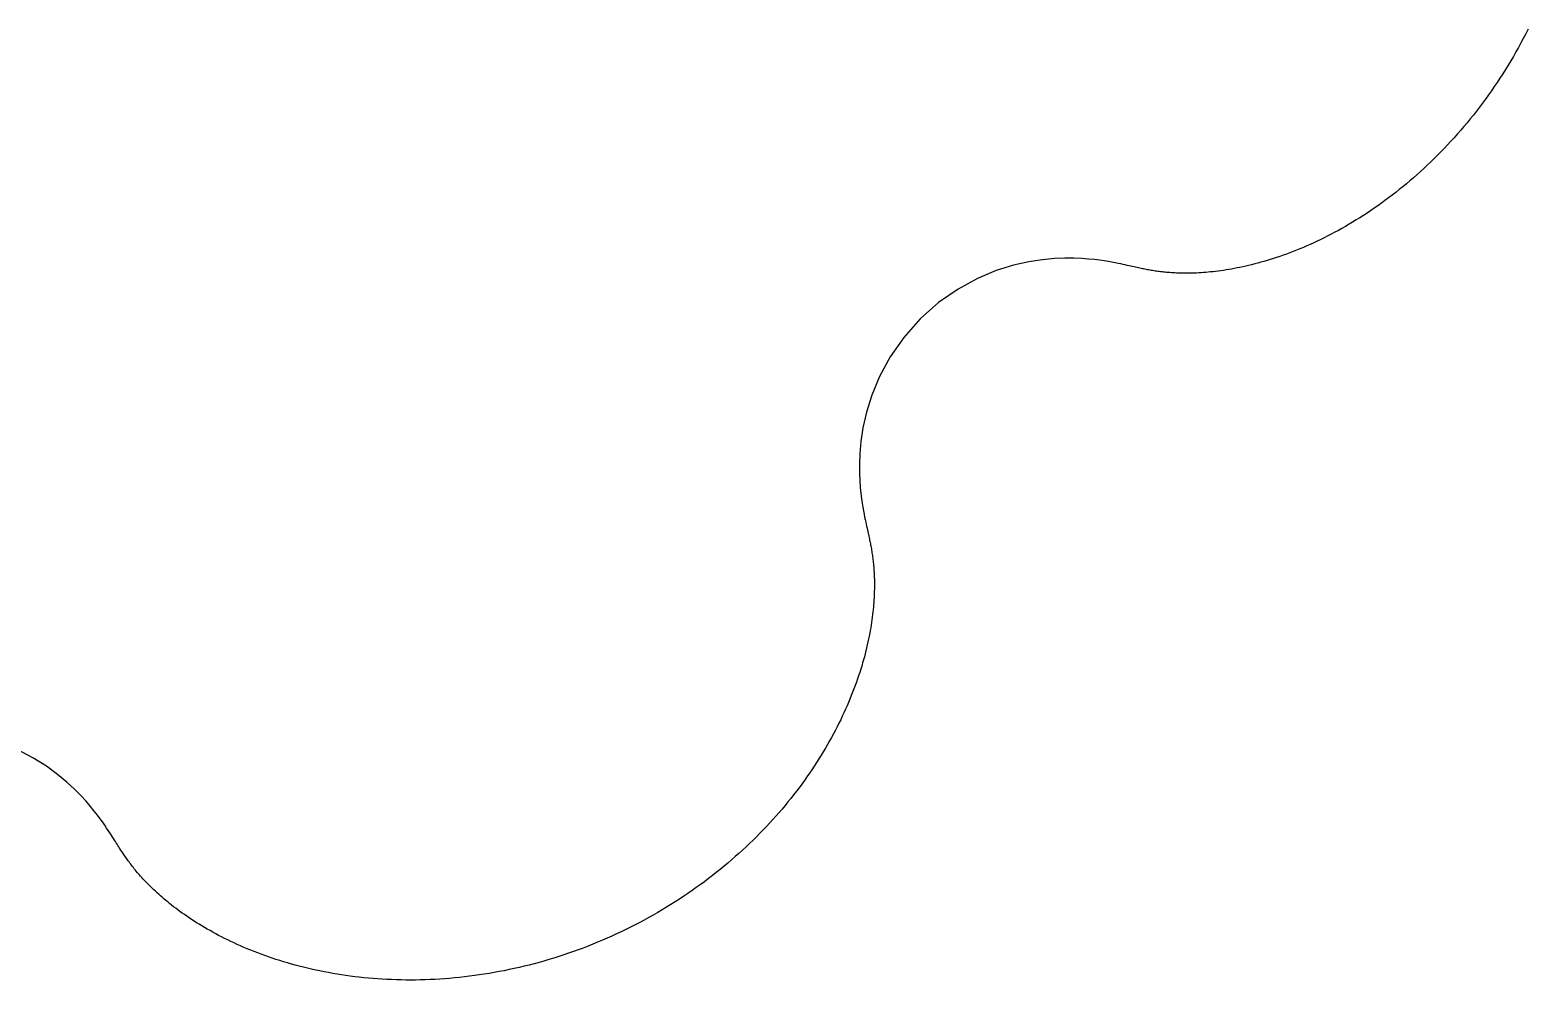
# Model space of a CAD drawing. Header units: millimetres. Extents: x -67 to 67, y -67 to 80.
# Drawn here: x 4.1 to 64.8, y -66.9 to -28.5 of the extents above; entities that cross this region are included whole.
import ezdxf

# ---------------------------------------------------------------- set-up
doc = ezdxf.new("R2010")
doc.units = ezdxf.units.MM
doc.layers.add('CUT', color=7, linetype='Continuous')

msp = doc.modelspace()

# ---------------------------------------------------------------- linework, layer by layer
at = {"layer": 'CUT'}
msp.add_lwpolyline([(64.801, -28.428), (64.706, -28.615), (64.609, -28.8), (64.511, -28.985), (64.41, -29.168), (64.308, -29.349), (64.205, -29.53), (64.099, -29.709), (63.992, -29.887), (63.883, -30.063), (63.773, -30.238), (63.661, -30.412), (63.547, -30.584), (63.432, -30.754), (63.315, -30.923), (63.197, -31.091), (63.078, -31.256), (62.957, -31.42), (62.834, -31.583), (62.711, -31.744), (62.586, -31.903), (62.459, -32.06), (62.332, -32.216), (62.203, -32.369), (62.073, -32.521), (61.942, -32.671), (61.81, -32.82), (61.677, -32.966), (61.543, -33.11), (61.408, -33.253), (61.272, -33.394), (61.135, -33.532), (60.997, -33.669), (60.859, -33.804), (60.719, -33.936), (60.579, -34.067), (60.439, -34.195), (60.297, -34.322), (60.155, -34.446), (60.013, -34.569), (59.87, -34.689), (59.726, -34.807), (59.582, -34.924), (59.438, -35.038), (59.293, -35.15), (59.149, -35.259), (59.003, -35.367), (58.858, -35.473), (58.712, -35.576), (58.567, -35.678), (58.421, -35.777), (58.275, -35.874), (58.129, -35.969), (57.984, -36.062), (57.838, -36.152), (57.693, -36.241), (57.547, -36.327), (57.402, -36.412), (57.258, -36.494), (57.113, -36.574), (56.969, -36.652), (56.825, -36.728), (56.682, -36.802), (56.539, -36.874), (56.397, -36.944), (56.255, -37.011), (56.114, -37.077), (55.974, -37.141), (55.834, -37.203), (55.695, -37.262), (55.557, -37.32), (55.419, -37.376), (55.282, -37.43), (55.147, -37.482), (55.012, -37.532), (54.878, -37.581), (54.745, -37.627), (54.613, -37.672), (54.482, -37.715), (54.353, -37.756), (54.224, -37.795), (54.097, -37.833), (53.971, -37.869), (53.846, -37.903), (53.722, -37.936), (53.6, -37.967), (53.478, -37.996), (53.359, -38.024), (53.24, -38.051), (53.123, -38.075), (53.008, -38.099), (52.894, -38.121), (52.781, -38.141), (52.67, -38.161), (52.56, -38.179), (52.452, -38.195), (52.346, -38.211), (52.241, -38.225), (52.137, -38.238), (52.035, -38.249), (51.935, -38.26), (51.837, -38.269), (51.74, -38.278), (51.645, -38.285), (51.551, -38.292), (51.459, -38.297), (51.369, -38.302), (51.281, -38.305), (51.194, -38.308), (51.109, -38.31), (51.025, -38.311), (50.944, -38.312), (50.863, -38.312), (50.785, -38.311), (50.708, -38.309), (50.633, -38.307), (50.56, -38.304), (50.488, -38.301), (50.417, -38.297), (50.348, -38.293), (50.281, -38.288), (50.215, -38.283), (50.151, -38.277), (50.088, -38.271), (50.027, -38.265), (49.967, -38.259), (49.908, -38.252), (49.85, -38.244), (49.794, -38.237), (49.738, -38.229), (49.684, -38.221), (49.63, -38.213), (49.578, -38.205), (49.526, -38.196), (49.474, -38.187), (49.423, -38.178), (49.373, -38.169), (49.322, -38.159), (49.272, -38.149), (49.221, -38.139), (49.17, -38.129), (49.118, -38.118), (49.065, -38.107), (49.011, -38.095), (48.955, -38.083), (48.897, -38.07), (48.837, -38.056), (48.774, -38.042), (48.707, -38.027), (48.636, -38.011), (48.56, -37.994), (48.478, -37.976), (48.389, -37.957), (48.292, -37.937), (48.186, -37.915), (48.068, -37.892), (47.937, -37.867), (47.791, -37.841), (47.627, -37.815), (47.441, -37.788), (47.23, -37.761), (46.989, -37.737), (46.713, -37.716), (46.396, -37.703), (46.031, -37.701), (45.61, -37.717), (45.125, -37.762), (44.571, -37.847), (43.944, -37.988), (43.246, -38.207), (42.49, -38.522), (41.699, -38.952), (40.909, -39.502), (40.164, -40.164), (39.502, -40.909), (38.952, -41.699), (38.522, -42.49), (38.207, -43.246), (37.988, -43.944), (37.847, -44.571), (37.762, -45.125), (37.717, -45.61), (37.701, -46.031), (37.703, -46.396), (37.716, -46.713), (37.737, -46.989), (37.761, -47.23), (37.788, -47.441), (37.815, -47.627), (37.841, -47.791), (37.867, -47.937), (37.892, -48.068), (37.915, -48.186), (37.937, -48.292), (37.957, -48.389), (37.976, -48.478), (37.994, -48.56), (38.011, -48.636), (38.027, -48.707), (38.042, -48.774), (38.056, -48.837), (38.07, -48.897), (38.083, -48.955), (38.095, -49.011), (38.107, -49.065), (38.118, -49.118), (38.129, -49.17), (38.139, -49.221), (38.149, -49.272), (38.159, -49.322), (38.169, -49.373), (38.178, -49.423), (38.187, -49.474), (38.196, -49.526), (38.205, -49.578), (38.213, -49.63), (38.221, -49.684), (38.229, -49.738), (38.237, -49.794), (38.244, -49.85), (38.252, -49.908), (38.259, -49.967), (38.265, -50.027), (38.271, -50.088), (38.277, -50.151), (38.283, -50.215), (38.288, -50.281), (38.293, -50.348), (38.297, -50.417), (38.301, -50.488), (38.304, -50.56), (38.307, -50.633), (38.309, -50.708), (38.311, -50.785), (38.312, -50.863), (38.312, -50.944), (38.311, -51.025), (38.31, -51.109), (38.308, -51.194), (38.305, -51.281), (38.302, -51.369), (38.297, -51.459), (38.292, -51.551), (38.285, -51.645), (38.278, -51.74), (38.269, -51.837), (38.26, -51.935), (38.249, -52.035), (38.238, -52.137), (38.225, -52.241), (38.211, -52.346), (38.195, -52.452), (38.179, -52.56), (38.161, -52.67), (38.141, -52.781), (38.121, -52.894), (38.099, -53.008), (38.075, -53.123), (38.051, -53.24), (38.024, -53.359), (37.996, -53.478), (37.967, -53.6), (37.936, -53.722), (37.903, -53.846), (37.869, -53.971), (37.833, -54.097), (37.795, -54.224), (37.756, -54.353), (37.715, -54.482), (37.672, -54.613), (37.627, -54.745), (37.581, -54.878), (37.532, -55.012), (37.482, -55.147), (37.43, -55.282), (37.376, -55.419), (37.32, -55.557), (37.262, -55.695), (37.203, -55.834), (37.141, -55.974), (37.077, -56.114), (37.011, -56.255), (36.944, -56.397), (36.874, -56.539), (36.802, -56.682), (36.728, -56.825), (36.652, -56.969), (36.574, -57.113), (36.494, -57.258), (36.412, -57.402), (36.327, -57.547), (36.241, -57.693), (36.152, -57.838), (36.062, -57.984), (35.969, -58.129), (35.874, -58.275), (35.777, -58.421), (35.678, -58.567), (35.576, -58.712), (35.473, -58.858), (35.367, -59.003), (35.259, -59.149), (35.15, -59.293), (35.038, -59.438), (34.924, -59.582), (34.807, -59.726), (34.689, -59.87), (34.569, -60.013), (34.446, -60.155), (34.322, -60.297), (34.195, -60.439), (34.067, -60.579), (33.936, -60.719), (33.804, -60.859), (33.669, -60.997), (33.532, -61.135), (33.394, -61.272), (33.253, -61.408), (33.11, -61.543), (32.966, -61.677), (32.82, -61.81), (32.671, -61.942), (32.521, -62.073), (32.369, -62.203), (32.216, -62.332), (32.06, -62.459), (31.903, -62.586), (31.744, -62.711), (31.583, -62.834), (31.42, -62.957), (31.256, -63.078), (31.091, -63.197), (30.923, -63.315), (30.754, -63.432), (30.584, -63.547), (30.412, -63.661), (30.238, -63.773), (30.063, -63.883), (29.887, -63.992), (29.709, -64.099), (29.53, -64.205), (29.349, -64.308), (29.168, -64.41), (28.985, -64.511), (28.8, -64.609), (28.615, -64.706), (28.428, -64.801), (28.241, -64.893), (28.052, -64.984), (27.862, -65.074), (27.672, -65.161), (27.48, -65.246), (27.287, -65.329), (27.094, -65.411), (26.9, -65.49), (26.705, -65.567), (26.509, -65.643), (26.312, -65.716), (26.115, -65.787), (25.917, -65.856), (25.719, -65.923), (25.52, -65.988), (25.321, -66.051), (25.121, -66.111), (24.92, -66.17), (24.72, -66.226), (24.519, -66.28), (24.318, -66.332), (24.116, -66.382), (23.914, -66.43), (23.713, -66.476), (23.511, -66.519), (23.309, -66.561), (23.107, -66.6), (22.905, -66.637), (22.703, -66.672), (22.501, -66.704), (22.299, -66.735), (22.098, -66.763), (21.897, -66.789), (21.696, -66.813), (21.496, -66.835), (21.295, -66.855), (21.096, -66.873), (20.896, -66.889), (20.698, -66.902), (20.499, -66.913), (20.302, -66.923), (20.105, -66.93), (19.909, -66.935), (19.713, -66.939), (19.518, -66.94), (19.324, -66.939), (19.131, -66.936), (18.939, -66.932), (18.747, -66.925), (18.557, -66.916), (18.367, -66.906), (18.179, -66.894), (17.992, -66.879), (17.805, -66.863), (17.62, -66.845), (17.436, -66.826), (17.254, -66.804), (17.072, -66.781), (16.892, -66.757), (16.713, -66.73), (16.536, -66.702), (16.36, -66.672), (16.185, -66.641), (16.012, -66.608), (15.84, -66.573), (15.67, -66.537), (15.501, -66.5), (15.334, -66.461), (15.169, -66.421), (15.005, -66.379), (14.843, -66.336), (14.682, -66.292), (14.523, -66.247), (14.366, -66.2), (14.211, -66.152), (14.057, -66.103), (13.905, -66.053), (13.756, -66.002), (13.607, -65.949), (13.461, -65.896), (13.317, -65.842), (13.174, -65.787), (13.034, -65.731), (12.895, -65.674), (12.758, -65.616), (12.623, -65.558), (12.491, -65.498), (12.36, -65.439), (12.231, -65.378), (12.104, -65.317), (11.979, -65.255), (11.857, -65.193), (11.736, -65.131), (11.617, -65.068), (11.5, -65.004), (11.386, -64.94), (11.273, -64.876), (11.162, -64.812), (11.054, -64.747), (10.948, -64.682), (10.843, -64.617), (10.741, -64.552), (10.64, -64.487), (10.542, -64.422), (10.446, -64.357), (10.352, -64.292), (10.259, -64.227), (10.169, -64.162), (10.081, -64.097), (9.995, -64.033), (9.911, -63.969), (9.829, -63.905), (9.748, -63.841), (9.67, -63.778), (9.594, -63.715), (9.519, -63.652), (9.447, -63.59), (9.376, -63.528), (9.307, -63.467), (9.24, -63.407), (9.175, -63.347), (9.112, -63.287), (9.05, -63.229), (8.99, -63.171), (8.932, -63.113), (8.876, -63.056), (8.821, -63), (8.767, -62.945), (8.716, -62.89), (8.666, -62.836), (8.617, -62.783), (8.57, -62.731), (8.525, -62.679), (8.48, -62.628), (8.438, -62.578), (8.396, -62.528), (8.356, -62.48), (8.317, -62.432), (8.279, -62.385), (8.242, -62.338), (8.206, -62.292), (8.172, -62.247), (8.138, -62.202), (8.105, -62.158), (8.073, -62.115), (8.042, -62.071), (8.011, -62.029), (7.981, -61.986), (7.952, -61.943), (7.922, -61.901), (7.893, -61.859), (7.865, -61.816), (7.836, -61.773), (7.807, -61.729), (7.778, -61.685), (7.749, -61.64), (7.719, -61.593), (7.688, -61.545), (7.656, -61.495), (7.623, -61.443), (7.588, -61.388), (7.552, -61.33), (7.513, -61.269), (7.471, -61.203), (7.426, -61.132), (7.376, -61.056), (7.322, -60.973), (7.263, -60.882), (7.196, -60.783), (7.121, -60.673), (7.036, -60.551), (6.938, -60.416), (6.826, -60.266), (6.695, -60.098), (6.543, -59.91), (6.362, -59.701), (6.147, -59.467), (5.89, -59.207), (5.581, -58.921), (5.207, -58.61), (4.755, -58.278), (4.211, -57.935), (3.564, -57.596)], dxfattribs=at)

doc.saveas('drawing.dxf')
